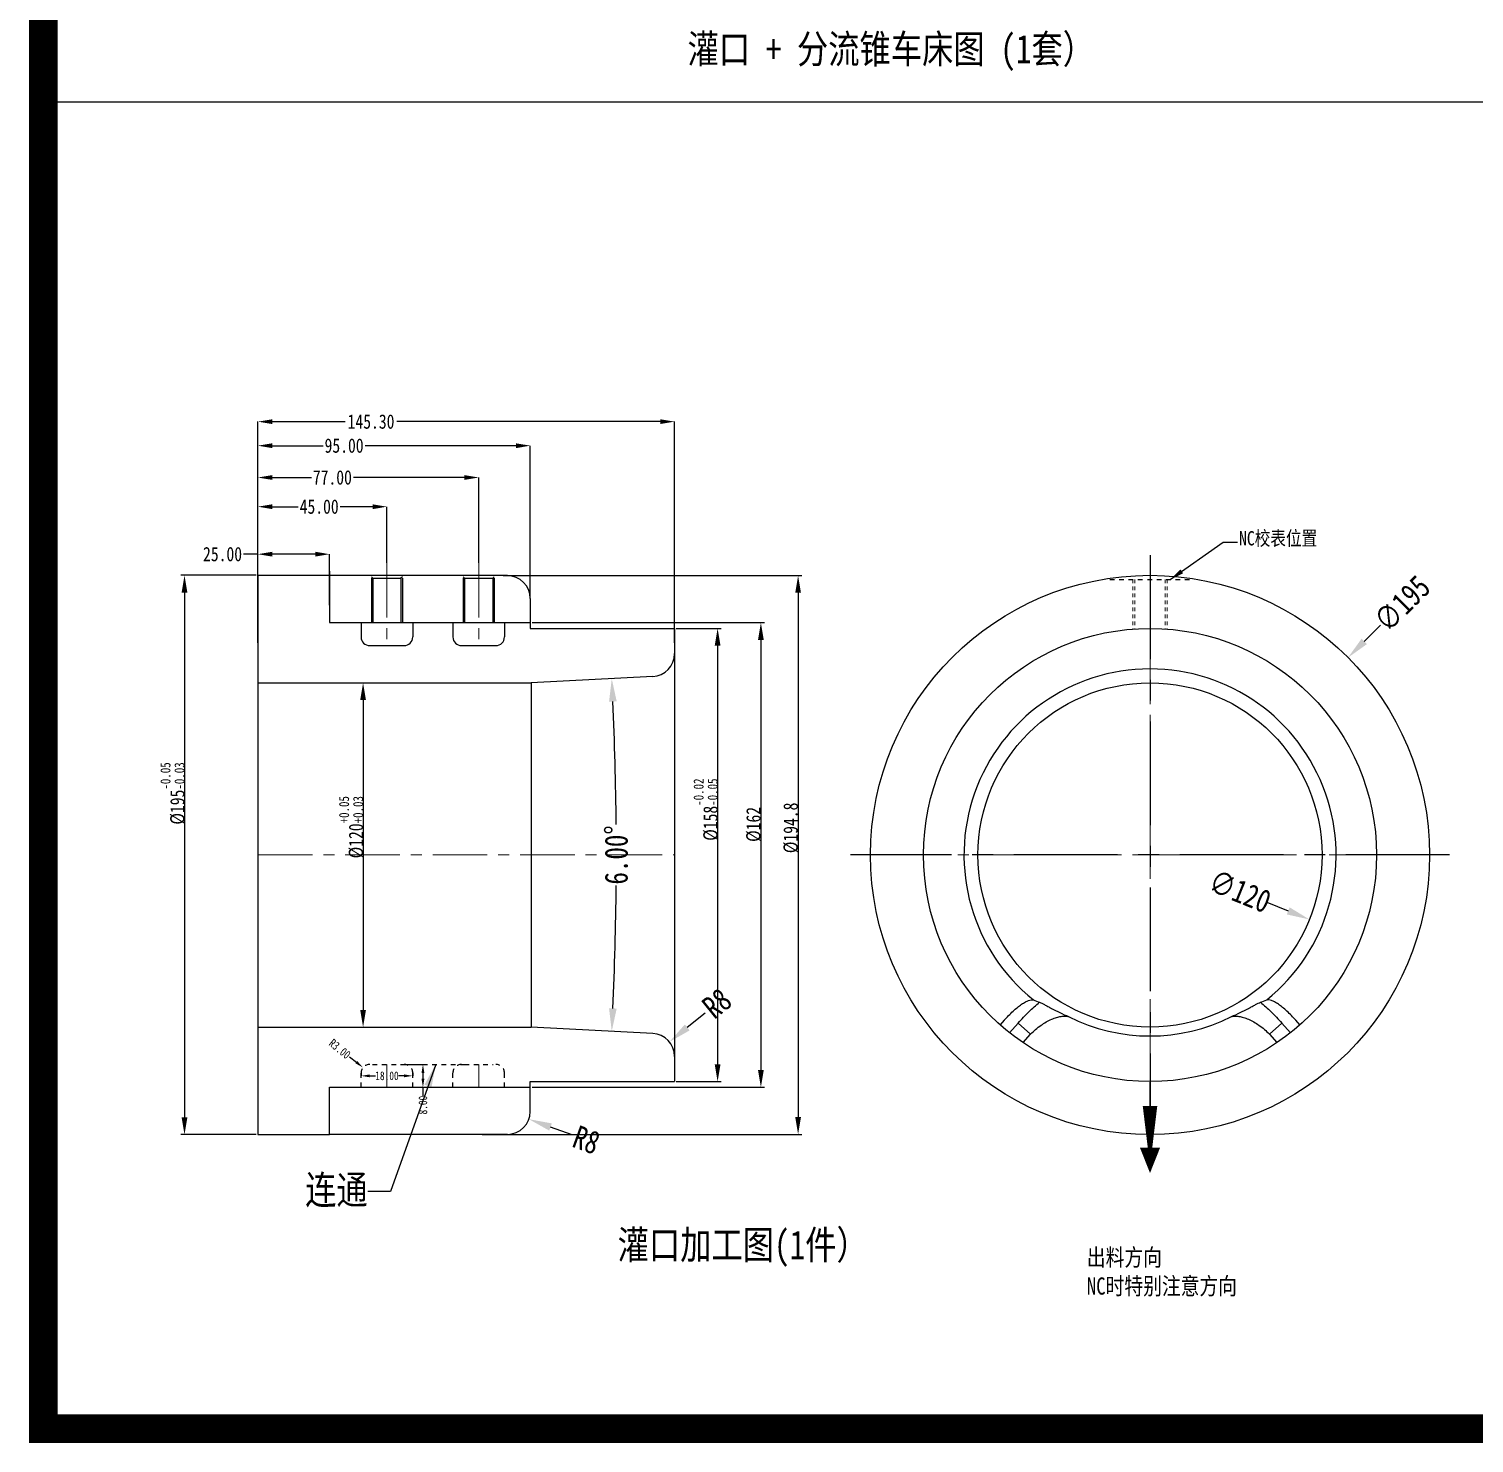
# Model space of a CAD drawing. Header units: millimetres. Extents: x -1265 to 1982, y -12197 to 1934.
# Drawn here: x -325 to 179, y 697 to 1190 of the extents above; entities that cross this region are included whole.
import ezdxf

# ---------------------------------------------------------------- set-up
doc = ezdxf.new("R2010")
doc.units = ezdxf.units.MM
doc.header["$LTSCALE"] = 16.335
doc.header["$PDMODE"] = 3
doc.header["$PDSIZE"] = 0.3125
doc.linetypes.add('CENTER', pattern=[0.6, 0.375, -0.075, 0.075, -0.075])
doc.linetypes.add('HIDDEN', pattern=[0.2, 0.1, -0.1])
doc.layers.get('0').update_dxf_attribs({"linetype": 'CONTINUOUS'})
doc.layers.get('Defpoints').update_dxf_attribs({"linetype": 'CONTINUOUS'})
doc.layers.add('DEFAULT_2', color=8, linetype='HIDDEN')
doc.layers.add('DIM', color=3, linetype='CONTINUOUS')
doc.layers.add('moldbase', color=7, linetype='CONTINUOUS', lineweight=20)
doc.layers.add('screw', color=33, linetype='CONTINUOUS', lineweight=13)
doc.styles.get("Standard").update_dxf_attribs({"font": 'txt', "width": 0.8})
doc.dimstyles.new('11', dxfattribs={"dimtxt": 8, "dimasz": 8, "dimexe": 0, "dimexo": 0, "dimgap": 0, "dimtad": 0, "dimdsep": 46, "dimtxsty": 'Standard', "dimcen": 0, "dimclrd": 4, "dimclre": 4, "dimclrt": 6, "dimazin": 0, "dimtp": 0.01, "dimtm": 0.01, "dimtfac": 1, "dimtofl": 0, "dimtmove": 0, "dimatfit": 3, "dimfxl": 0, "dimtolj": 1, "dimarcsym": 0})
doc.dimstyles.new('ISO-25', dxfattribs={"dimtxt": 8, "dimasz": 6, "dimexe": 1.25, "dimexo": 0.625, "dimgap": 0, "dimtad": 1, "dimdsep": 46, "dimtxsty": 'Standard', "dimcen": 0, "dimclrd": 4, "dimclre": 4, "dimclrt": 6, "dimazin": 0, "dimtfac": 1, "dimtofl": 0, "dimtmove": 0, "dimatfit": 3, "dimfxl": 0, "dimarcsym": 0})
doc.dimstyles.get("Standard").update_dxf_attribs({"dimtxt": 0.15625, "dimasz": 0.1875, "dimexe": 0.125, "dimexo": 0.0625, "dimtad": 0, "dimtih": 1, "dimtoh": 1, "dimdsep": 46, "dimtxsty": 'Standard', "dimcen": 0.09, "dimadec": 0, "dimazin": 0, "dimtp": 0.01, "dimtm": 0.01, "dimtfac": 1, "dimtofl": 0, "dimtmove": 0, "dimatfit": 3, "dimfxl": 0, "dimtolj": 1, "dimarcsym": 0})
doc.dimstyles.new('STANDARD$0', dxfattribs={"dimscale": 2, "dimtxt": 3, "dimasz": 3, "dimexe": 1.25, "dimexo": 0.625, "dimgap": 0.5, "dimtad": 0, "dimdsep": 46, "dimlunit": 6, "dimtxsty": 'Standard', "dimblk": 'CLOSEDBLANK', "dimcen": 0, "dimclrt": 2, "dimazin": 2, "dimtfac": 2, "dimtmove": 1, "dimatfit": 3, "dimfxl": 0, "dimtolj": 1, "dimtzin": 0, "dimarcsym": 0})

# ---------------------------------------------------------------- blocks, each defined once
blk = doc.blocks.new('*D426')
at = {"color": 4, "lineweight": -2}
blk.add_line((146.69, 982.38), (141.03, 976.73), dxfattribs=at)
at = {"color": 4}
blk.add_solid([(140.09, 977.67), (141.97, 975.78), (135.36, 971.08)], dxfattribs=at)
at = {"layer": 'Defpoints', "color": 0}
for p in [(135.36, 971.08), (-2.77, 833.44)]:
    blk.add_point(p, dxfattribs=at)
at = {"color": 6, "insert": (154.25, 989.9), "char_height": 8, "attachment_point": 5, "rotation": 44.8985}
blk.add_mtext('\\A1;∅195', dxfattribs=at)
blk = doc.blocks.new('*D427')
at = {"color": 4, "lineweight": -2}
blk.add_line((107.09, 885.77), (114.5, 882.77), dxfattribs=at)
at = {"color": 4}
blk.add_solid([(115, 884), (114, 881.53), (121.92, 879.77)], dxfattribs=at)
at = {"layer": 'Defpoints', "color": 0}
for p in [(10.67, 924.75), (121.92, 879.77)]:
    blk.add_point(p, dxfattribs=at)
at = {"color": 6, "insert": (97.69, 889.57), "char_height": 8, "attachment_point": 5, "rotation": 337.9848}
blk.add_mtext('\\A1;∅120', dxfattribs=at)
blk = doc.blocks.new('*D1007')
at = {"color": 4, "lineweight": -2}
for p, q in [((-98.93, 981.26), (-83.27, 981.26)), ((-84.52, 975.26), (-84.52, 829.26)), ((-98.93, 823.26), (-83.27, 823.26))]:
    blk.add_line(p, q, dxfattribs=at)
at = {"color": 4}
for points in [[(-85.52, 975.26), (-83.52, 975.26), (-84.52, 981.26)], [(-85.52, 829.26), (-83.52, 829.26), (-84.52, 823.26)]]:
    blk.add_solid(points, dxfattribs=at)
at = {"layer": 'Defpoints', "color": 0}
for p in [(-99.55, 981.26), (-99.55, 823.26), (-84.52, 823.26)]:
    blk.add_point(p, dxfattribs=at)
at = {"color": 6, "lineweight": 0, "insert": (-88.6, 918.07), "char_height": 5, "attachment_point": 5, "rotation": 90}
blk.add_mtext('%%C158{\\H0.7x;\\S-0.02^ -0.05;}', dxfattribs=at)
blk = doc.blocks.new('*D1008')
at = {"color": 4, "lineweight": -2}
for p, q in [((-225.8, 962.26), (-206.93, 962.26)), ((-208.18, 956.26), (-208.18, 848.26)), ((-228.13, 842.26), (-206.93, 842.26))]:
    blk.add_line(p, q, dxfattribs=at)
at = {"color": 4}
for points in [[(-209.18, 956.26), (-207.18, 956.26), (-208.18, 962.26)], [(-209.18, 848.26), (-207.18, 848.26), (-208.18, 842.26)]]:
    blk.add_solid(points, dxfattribs=at)
at = {"layer": 'Defpoints', "color": 0}
for p in [(-226.42, 962.26), (-228.76, 842.26), (-208.18, 842.26)]:
    blk.add_point(p, dxfattribs=at)
at = {"color": 6, "lineweight": 0, "insert": (-212.26, 911.94), "char_height": 5, "attachment_point": 5, "rotation": 90}
blk.add_mtext('%%C120{\\H0.7x;\\S+0.05^ +0.03;}', dxfattribs=at)
blk = doc.blocks.new('*D1009')
at = {"color": 4, "lineweight": -2}
for p, q in [((-244.85, 1007.13), (-249.85, 1007.13)), ((-244.85, 995.86), (-244.85, 1007.13)), ((-224.85, 1007.13), (-239.85, 1007.13)), ((-219.85, 989.38), (-219.85, 1007.13))]:
    blk.add_line(p, q, dxfattribs=at)
at = {"color": 4}
for points in [[(-239.85, 1007.97), (-239.85, 1006.3), (-244.85, 1007.13)], [(-224.85, 1007.97), (-224.85, 1006.3), (-219.85, 1007.13)]]:
    blk.add_solid(points, dxfattribs=at)
at = {"layer": 'Defpoints', "color": 0}
for p in [(-219.85, 1007.13), (-244.85, 995.86), (-219.85, 989.38)]:
    blk.add_point(p, dxfattribs=at)
at = {"color": 6, "insert": (-257.19, 1007.13), "char_height": 5, "attachment_point": 5}
blk.add_mtext('\\A1;25.00', dxfattribs=at)
blk = doc.blocks.new('*D1017')
at = {"color": 4, "lineweight": -2}
for p, q in [((-244.85, 982.74), (-244.85, 1023.69)), ((-239.85, 1023.69), (-230.82, 1023.69)), ((-204.85, 1023.69), (-216.15, 1023.69)), ((-199.85, 1004.16), (-199.85, 1023.69))]:
    blk.add_line(p, q, dxfattribs=at)
at = {"color": 4}
for points in [[(-239.85, 1024.52), (-239.85, 1022.85), (-244.85, 1023.69)], [(-204.85, 1024.52), (-204.85, 1022.85), (-199.85, 1023.69)]]:
    blk.add_solid(points, dxfattribs=at)
at = {"layer": 'Defpoints', "color": 0}
for p in [(-199.85, 1023.69), (-199.85, 1004.16), (-244.85, 982.74)]:
    blk.add_point(p, dxfattribs=at)
at = {"color": 6, "insert": (-223.49, 1023.69), "char_height": 5, "attachment_point": 5}
blk.add_mtext('\\A1;45.00', dxfattribs=at)
blk = doc.blocks.new('*D1018')
at = {"color": 4, "lineweight": -2}
for p, q in [((-244.85, 982.74), (-244.85, 1033.86)), ((-239.85, 1033.86), (-226.22, 1033.86)), ((-172.85, 1033.86), (-211.56, 1033.86)), ((-167.85, 1004.16), (-167.85, 1033.86))]:
    blk.add_line(p, q, dxfattribs=at)
at = {"color": 4}
for points in [[(-239.85, 1034.7), (-239.85, 1033.03), (-244.85, 1033.86)], [(-172.85, 1034.7), (-172.85, 1033.03), (-167.85, 1033.86)]]:
    blk.add_solid(points, dxfattribs=at)
at = {"layer": 'Defpoints', "color": 0}
for p in [(-167.85, 1033.86), (-167.85, 1004.16), (-244.85, 982.74)]:
    blk.add_point(p, dxfattribs=at)
at = {"color": 6, "insert": (-218.89, 1033.86), "char_height": 5, "attachment_point": 5}
blk.add_mtext('\\A1;77.00', dxfattribs=at)
blk = doc.blocks.new('*D1019')
at = {"color": 4, "lineweight": -2}
for p, q in [((-244.85, 982.74), (-244.85, 1044.96)), ((-239.85, 1044.96), (-222.13, 1044.96)), ((-154.85, 1044.96), (-207.47, 1044.96)), ((-149.85, 991.66), (-149.85, 1044.96))]:
    blk.add_line(p, q, dxfattribs=at)
at = {"color": 4}
for points in [[(-239.85, 1045.79), (-239.85, 1044.12), (-244.85, 1044.96)], [(-154.85, 1045.79), (-154.85, 1044.12), (-149.85, 1044.96)]]:
    blk.add_solid(points, dxfattribs=at)
at = {"layer": 'Defpoints', "color": 0}
for p in [(-149.85, 1044.96), (-149.85, 991.66), (-244.85, 982.74)]:
    blk.add_point(p, dxfattribs=at)
at = {"color": 6, "insert": (-214.8, 1044.96), "char_height": 5, "attachment_point": 5}
blk.add_mtext('\\A1;95.00', dxfattribs=at)
blk = doc.blocks.new('*D1010')
at = {"color": 4, "lineweight": -2}
for p, q in [((-244.85, 976.26), (-244.85, 1053.34)), ((-239.85, 1053.34), (-214.4, 1053.34)), ((-104.55, 1053.34), (-196.4, 1053.34)), ((-99.55, 976.26), (-99.55, 1053.34))]:
    blk.add_line(p, q, dxfattribs=at)
at = {"color": 4}
for points in [[(-239.85, 1054.17), (-239.85, 1052.51), (-244.85, 1053.34)], [(-104.55, 1054.17), (-104.55, 1052.51), (-99.55, 1053.34)]]:
    blk.add_solid(points, dxfattribs=at)
at = {"layer": 'Defpoints', "color": 0}
for p in [(-99.55, 1053.34), (-244.85, 976.26), (-99.55, 976.26)]:
    blk.add_point(p, dxfattribs=at)
at = {"color": 6, "insert": (-205.4, 1053.34), "char_height": 5, "attachment_point": 5}
blk.add_mtext('\\A1;145.30', dxfattribs=at)
blk = doc.blocks.new('*D1011')
at = {"color": 4, "lineweight": -2}
for p, q in [((-245.48, 999.76), (-271.71, 999.76)), ((-270.46, 993.76), (-270.46, 810.76)), ((-245.48, 804.76), (-271.71, 804.76))]:
    blk.add_line(p, q, dxfattribs=at)
at = {"color": 4}
for points in [[(-271.46, 993.76), (-269.46, 993.76), (-270.46, 999.76)], [(-271.46, 810.76), (-269.46, 810.76), (-270.46, 804.76)]]:
    blk.add_solid(points, dxfattribs=at)
at = {"layer": 'Defpoints', "color": 0}
for p in [(-244.85, 999.76), (-270.46, 804.76), (-244.85, 804.76)]:
    blk.add_point(p, dxfattribs=at)
at = {"color": 6, "lineweight": 0, "insert": (-274.55, 923.71), "char_height": 5, "attachment_point": 5, "rotation": 90}
blk.add_mtext('%%C195{\\H0.7x;\\S-0.05^ -0.03;}', dxfattribs=at)
blk = doc.blocks.new('*D1020')
at = {"color": 3, "linetype": 'Continuous', "lineweight": -2}
for p, q in [((-208.85, 826.26), (-208.85, 825.26)), ((-205.85, 825.26), (-203.85, 825.26)), ((-193.85, 825.26), (-195.85, 825.26)), ((-190.85, 826.26), (-190.85, 825.26))]:
    blk.add_line(p, q, dxfattribs=at)
at = {"color": 3}
for points in [[(-205.85, 825.76), (-205.85, 824.76), (-208.85, 825.26)], [(-193.85, 825.76), (-193.85, 824.76), (-190.85, 825.26)]]:
    blk.add_solid(points, dxfattribs=at)
at = {"layer": 'Defpoints', "color": 0}
for p in [(-208.85, 826.26), (-208.85, 825.26), (-190.85, 826.26)]:
    blk.add_point(p, dxfattribs=at)
at = {"color": 6, "insert": (-199.85, 825.26), "char_height": 3, "attachment_point": 5}
blk.add_mtext('\\A1;18.00', dxfattribs=at)
blk = doc.blocks.new('*D1012')
at = {"color": 3, "linetype": 'Continuous', "lineweight": -2}
for p, q in [((-195.11, 829.26), (-187.3, 829.26)), ((-187.3, 826.26), (-187.3, 824.26)), ((-195.11, 821.26), (-187.3, 821.26)), ((-187.3, 821.26), (-187.3, 818.26))]:
    blk.add_line(p, q, dxfattribs=at)
at = {"color": 3}
for points in [[(-187.8, 826.26), (-186.8, 826.26), (-187.3, 829.26)], [(-187.8, 824.26), (-186.8, 824.26), (-187.3, 821.26)]]:
    blk.add_solid(points, dxfattribs=at)
at = {"layer": 'Defpoints', "color": 0}
for p in [(-195.11, 829.26), (-195.11, 821.26), (-187.3, 821.26)]:
    blk.add_point(p, dxfattribs=at)
at = {"color": 6, "insert": (-187.3, 815.06), "char_height": 3, "attachment_point": 5, "rotation": 90}
blk.add_mtext('\\A1;8.00', dxfattribs=at)
blk = doc.blocks.new('*D1021')
at = {"color": 3, "linetype": 'Continuous', "lineweight": -2}
blk.add_line((-212.87, 831.9), (-210.53, 830.02), dxfattribs=at)
at = {"color": 3}
blk.add_solid([(-210.22, 830.41), (-210.84, 829.63), (-208.19, 828.14)], dxfattribs=at)
at = {"layer": 'Defpoints', "color": 0}
for p in [(-208.19, 828.14), (-205.85, 826.26)]:
    blk.add_point(p, dxfattribs=at)
at = {"color": 6, "insert": (-216.3, 834.66), "char_height": 3, "attachment_point": 5, "rotation": 321.1797}
blk.add_mtext('\\A1;R3.00', dxfattribs=at)
blk = doc.blocks.new('*D1022')
at = {"color": 4, "lineweight": -2}
for p, q in [((-159.28, 999.66), (-55.2, 999.66)), ((-56.45, 993.66), (-56.45, 810.86)), ((-166.68, 804.86), (-55.2, 804.86))]:
    blk.add_line(p, q, dxfattribs=at)
at = {"color": 4}
for points in [[(-57.45, 993.66), (-55.45, 993.66), (-56.45, 999.66)], [(-57.45, 810.86), (-55.45, 810.86), (-56.45, 804.86)]]:
    blk.add_solid(points, dxfattribs=at)
at = {"layer": 'Defpoints', "color": 0}
for p in [(-159.9, 999.66), (-167.31, 804.86), (-56.45, 804.86)]:
    blk.add_point(p, dxfattribs=at)
at = {"color": 6, "lineweight": 0, "insert": (-58.95, 911.71), "char_height": 5, "attachment_point": 5, "rotation": 90}
blk.add_mtext('%%c194.8', dxfattribs=at)
blk = doc.blocks.new('*D1016')
at = {"color": 4, "lineweight": -2}
blk.add_line((-135.28, 804.7), (-142.81, 807.42), dxfattribs=at)
at = {"color": 4}
blk.add_solid([(-142.35, 808.68), (-143.26, 806.17), (-150.33, 810.14)], dxfattribs=at)
at = {"layer": 'Defpoints', "color": 0}
for p in [(-157.85, 812.86), (-150.33, 810.14)]:
    blk.add_point(p, dxfattribs=at)
at = {"color": 6, "insert": (-130.27, 802.89), "char_height": 8, "attachment_point": 5, "rotation": 340.1308}
blk.add_mtext('\\A1;R8', dxfattribs=at)
blk = doc.blocks.new('*D1015')
at = {"color": 4, "lineweight": -2}
for p, q in [((-149.23, 983.26), (-68.18, 983.26)), ((-69.43, 977.26), (-69.43, 827.26)), ((-149.23, 821.26), (-68.18, 821.26))]:
    blk.add_line(p, q, dxfattribs=at)
at = {"color": 4}
for points in [[(-70.43, 977.26), (-68.43, 977.26), (-69.43, 983.26)], [(-70.43, 827.26), (-68.43, 827.26), (-69.43, 821.26)]]:
    blk.add_solid(points, dxfattribs=at)
at = {"layer": 'Defpoints', "color": 0}
for p in [(-149.85, 983.26), (-149.85, 821.26), (-69.43, 821.26)]:
    blk.add_point(p, dxfattribs=at)
at = {"color": 6, "lineweight": 0, "insert": (-71.93, 912.92), "char_height": 5, "attachment_point": 5, "rotation": 90}
blk.add_mtext('%%c162', dxfattribs=at)
blk = doc.blocks.new('*D1013')
at = {"color": 4, "lineweight": -2}
blk.add_line((-88.91, 847.16), (-95.12, 842.12), dxfattribs=at)
at = {"color": 4}
blk.add_solid([(-95.96, 843.16), (-94.29, 841.09), (-101.34, 837.09)], dxfattribs=at)
at = {"layer": 'Defpoints', "color": 0}
for p in [(-101.34, 837.09), (-107.56, 832.05)]:
    blk.add_point(p, dxfattribs=at)
at = {"color": 6, "insert": (-84.77, 850.52), "char_height": 8, "attachment_point": 5, "rotation": 39.023}
blk.add_mtext('\\A1;R8', dxfattribs=at)
blk = doc.blocks.new('*D1014')
at = {"color": 4, "lineweight": -2}
for start, end in [(0.52035, 2.60979), (357.39024, 359.47971)]:
    blk.add_arc((-1294.42, 902.26), 1174.58, start, end, dxfattribs=at)
at = {"color": 4}
for points in [[(-122.39, 955.68), (-119.72, 955.81), (-121.44, 963.73)], [(-119.72, 848.71), (-122.39, 848.84), (-121.44, 840.79)]]:
    blk.add_solid(points, dxfattribs=at)
at = {"layer": 'Defpoints', "color": 0}
for p in [(-107.14, 964.48), (-149.55, 962.26), (-120.01, 881.76), (-149.56, 842.26), (-107.14, 840.04)]:
    blk.add_point(p, dxfattribs=at)
at = {"color": 6, "insert": (-119.83, 902.26), "char_height": 8, "attachment_point": 5, "rotation": 90}
blk.add_mtext('\\A1;6.00°', dxfattribs=at)

msp = doc.modelspace()

# ---------------------------------------------------------------- linework, layer by layer
for p, q in [((-319.734, 1164.799), (648.924, 1164.799)), ((-244.855, 999.761), (-219.855, 999.761)), ((-244.855, 999.761), (-244.855, 804.761)), ((-219.855, 1001.161), (-219.855, 983.261)), ((-157.855, 999.661), (-219.855, 999.661)), ((-205.255, 999.261), (-204.755, 998.761)), ((-205.255, 998.761), (-205.255, 983.261)), ((-204.755, 998.761), (-204.755, 983.261)), ((-204.755, 998.761), (-194.955, 998.761)), ((-194.455, 999.261), (-194.955, 998.761)), ((-194.955, 998.761), (-194.955, 983.261)), ((-194.455, 998.761), (-194.455, 983.261)), ((-173.255, 999.261), (-172.755, 998.761)), ((-173.255, 998.761), (-173.255, 983.261)), ((-172.755, 998.761), (-172.755, 983.261)), ((-172.755, 998.761), (-162.955, 998.761)), ((-162.455, 999.261), (-162.955, 998.761)), ((-162.955, 998.761), (-162.955, 983.261)), ((-162.455, 998.761), (-162.455, 983.261)), ((-149.855, 991.661), (-149.855, 981.261)), ((-219.855, 983.261), (-149.855, 983.261)), ((-208.855, 983.261), (-208.855, 978.261)), ((-190.855, 983.261), (-190.855, 978.261)), ((-176.855, 983.261), (-176.855, 978.261)), ((-158.855, 983.261), (-158.855, 978.261)), ((-149.855, 981.261), (-99.555, 981.261)), ((-99.555, 981.261), (-99.555, 972.473)), ((-205.855, 975.261), (-193.855, 975.261)), ((-173.855, 975.261), (-161.855, 975.261)), ((-99.555, 972.473), (-99.555, 832.049)), ((-244.855, 962.261), (-149.548, 962.261)), ((-244.855, 842.261), (-149.562, 842.261)), ((-99.555, 832.049), (-99.555, 823.261)), ((-149.855, 823.261), (-99.555, 823.261)), ((-149.855, 812.861), (-149.855, 823.261)), ((-219.855, 821.261), (-149.855, 821.261)), ((-219.855, 804.761), (-219.855, 821.261)), ((-244.855, 804.761), (-219.855, 804.761)), ((-157.855, 804.861), (-219.855, 804.861))]:
    msp.add_line(p, q)
at = {"color": 1, "linetype": 'CENTER', "ltscale": 5.908785}
for p, q in [((66.296, 1006.761), (66.296, 797.761)), ((170.796, 902.261), (-38.204, 902.261))]:
    msp.add_line(p, q, dxfattribs=at)
at = {"color": 7, "linetype": 'Continuous'}
for p, q in [((-107.136, 964.484), (-149.548, 962.261)), ((-149.548, 962.261), (-149.562, 842.261)), ((-107.136, 840.038), (-149.562, 842.261)), ((15.455, 844.638), (14.029, 843.023)), ((17.311, 840.281), (20.29, 843.657)), ((24.636, 839.823), (20.29, 843.657)), ((107.957, 839.823), (112.302, 843.658)), ((112.302, 843.658), (115.281, 840.282)), ((118.563, 843.023), (117.137, 844.639)), ((22.007, 836.844), (24.636, 839.823)), ((107.957, 839.823), (110.586, 836.844))]:
    msp.add_line(p, q, dxfattribs=at)
at = {"color": 1, "linetype": 'CENTER', "ltscale": 0.466483}
for p, q in [((66.296, 806.511), (66.296, 823.011)), ((66.296, 806.011), (66.296, 822.511))]:
    msp.add_line(p, q, dxfattribs=at)
at = {"const_width": 10}
msp.add_lwpolyline([(648.924, 702.221), (-319.734, 702.221), (-319.734, 1518.681), (648.924, 1518.681)], close=True, dxfattribs=at)
msp.add_lwpolyline([(66.296, 791.357, 0, 7.027, 0), (66.296, 800.223, 1.562, 5.075, -0.0000107), (66.296, 814.761, 5.075, 5.075, -0.0207624)], format="xyseb")
at = {"color": 7, "linetype": 'Continuous'}
for radius in [97.5, 60]:
    msp.add_circle((66.296, 902.261), radius, dxfattribs=at)
msp.add_circle((66.296, 902.261), 79)
for centre, radius, start, end in [((-157.855, 991.661), 8, 360, 90), ((-205.855, 978.261), 3, 180, 270), ((-193.855, 978.261), 3, 270, 0), ((-173.855, 978.261), 3, 180, 270), ((-161.855, 978.261), 3, 270, 0), ((-107.555, 972.473), 8, 273.00002, 359.99996), ((-107.555, 832.049), 8, 0, 87), ((-157.855, 812.861), 8, 270, 0)]:
    msp.add_arc(centre, radius, start, end)
for centre, radius, start, end in [((66.296, 902.261), 64.891, 308.83022, 231.1702), ((52.927, 922.837), 76.192, 248.9889, 250.74968), ((79.679, 922.798), 76.151, 289.25028, 291.01202), ((66.296, 902.261), 63.106, 243.25273, 296.74769)]:
    msp.add_arc(centre, radius, start, end, dxfattribs=at)
for points, knots in [([(15.455, 844.638), (16.43, 845.744), (17.93, 847.29), (20.007, 849.094), (21.435, 850.177), (22.733, 851.001), (23.867, 851.548), (24.809, 851.818), (25.389, 851.795), (25.609, 851.71)], [0, 0, 0, 0, 0.3477543, 0.506553, 0.6485469, 0.7700111, 0.8687233, 0.9443875, 1, 1, 1, 1]), ([(20.29, 843.657), (21.492, 845.02), (23.9, 847.543), (26.505, 849.864), (27.807, 850.904)], [0, 0, 0, 0, 0.5215962, 1, 1, 1, 1]), ([(27.807, 850.904), (28.051, 850.819), (28.614, 850.552), (29.554, 850.061), (30.692, 849.443), (32.461, 848.49), (34.858, 847.259), (36.86, 846.344), (37.895, 845.907)], [0, 0, 0, 0, 0.0688696, 0.1655481, 0.2825339, 0.4137454, 0.7009429, 1, 1, 1, 1]), ([(94.698, 845.908), (95.732, 846.344), (97.735, 847.26), (100.131, 848.491), (101.901, 849.443), (103.039, 850.061), (103.978, 850.552), (104.541, 850.82), (104.785, 850.905)], [0, 0, 0, 0, 0.2990978, 0.5863044, 0.7174961, 0.8344694, 0.931131, 1, 1, 1, 1]), ([(104.785, 850.905), (106.087, 849.864), (108.692, 847.543), (111.1, 845.02), (112.302, 843.658)], [0, 0, 0, 0, 0.4783482, 1, 1, 1, 1]), ([(117.137, 844.639), (116.162, 845.745), (114.662, 847.29), (112.585, 849.094), (111.157, 850.177), (109.859, 851.001), (108.725, 851.549), (107.783, 851.819), (107.204, 851.795), (106.984, 851.711)], [0, 0, 0, 0, 0.3477543, 0.506553, 0.6485469, 0.7700111, 0.8687233, 0.9443875, 1, 1, 1, 1]), ([(24.636, 839.823), (25.769, 840.949), (28.081, 842.903), (31.233, 844.739), (33.64, 845.643), (35.223, 846.02), (36.636, 846.134), (37.511, 846.023), (37.895, 845.907)], [0, 0, 0, 0, 0.3174062, 0.5982039, 0.7195534, 0.8270675, 0.9204922, 1, 1, 1, 1]), ([(94.698, 845.908), (95.081, 846.023), (95.956, 846.134), (97.369, 846.02), (98.953, 845.644), (101.359, 844.739), (104.511, 842.903), (106.823, 840.95), (107.957, 839.823)], [0, 0, 0, 0, 0.0795232, 0.1729541, 0.280473, 0.4018091, 0.6825764, 1, 1, 1, 1])]:
    msp.add_open_spline(points, degree=3, knots=knots, dxfattribs=at)
at = {"layer": 'DEFAULT_2', "color": 8, "linetype": 'HIDDEN'}
for p, q in [((52.296, 998.261), (80.296, 998.261)), ((-204.855, 829.261), (-194.855, 829.261)), ((-193.855, 829.261), (-171.855, 829.261)), ((-172.855, 829.261), (-162.855, 829.261)), ((-208.855, 821.261), (-208.855, 826.261)), ((-190.855, 821.261), (-190.855, 826.261)), ((-176.855, 821.261), (-176.855, 826.261)), ((-158.855, 821.261), (-158.855, 826.261))]:
    msp.add_line(p, q, dxfattribs=at)
for centre, start, end in [((-205.855, 826.261), 90, 180), ((-193.855, 826.261), 0, 90), ((-173.855, 826.261), 90, 180), ((-161.855, 826.261), 0, 90)]:
    msp.add_arc(centre, 3, start, end, dxfattribs=at)
at = {"layer": 'moldbase', "color": 1, "linetype": 'CENTER', "ltscale": 3.109887}
for p, q in [((-199.855, 1004.161), (-199.855, 975.261)), ((-167.855, 1004.161), (-167.855, 975.261)), ((66.296, 802.494), (66.296, 1002.028)), ((-244.855, 902.261), (-99.555, 902.261)), ((-23.607, 902.261), (156.199, 902.261)), ((-199.855, 821.261), (-199.855, 829.261)), ((-167.855, 821.261), (-167.855, 829.261))]:
    msp.add_line(p, q, dxfattribs=at)
at = {"layer": 'screw', "color": 92, "linetype": 'HIDDEN', "ltscale": 0.746373}
for p, q in [((60.296, 998.261), (60.296, 981.029)), ((72.296, 998.261), (72.296, 981.029))]:
    msp.add_line(p, q, dxfattribs=at)
at = {"layer": 'screw', "linetype": 'HIDDEN', "ltscale": 0.746373}
for p, q in [((61.046, 998.261), (61.046, 981.084)), ((71.546, 998.261), (71.546, 981.084))]:
    msp.add_line(p, q, dxfattribs=at)

# ---------------------------------------------------------------- texts
at = {"attachment_point": 1}
for s, insert, char_height, width in [('{\\fSimSun|b0|i0|c134|p2; 灌口 + 分流锥车床图 (1套）  }', (-100.442, 1188.255), 10, 271.64606), ('{\\fSimSun|b0|i0|c134|p2; 灌口加工图(1件）}', (-124.834, 771.336), 10, 159.47262), ('{\\fSimSun|b0|i0|c134|p2;出料方向\\P\\C6;NC时特别注意方向}', (44.267, 764.985), 6, 97.10809)]:
    msp.add_mtext(s, dxfattribs=dict(at, insert=insert, char_height=char_height, width=width))
at = {"layer": 'DIM', "insert": (97.358, 1012.4), "char_height": 5, "attachment_point": 4}
msp.add_mtext('\\A1;NC{\\fSimSun|b0|i0|c134|p2;校表位置}', dxfattribs=at)
at = {"layer": 'DIM', "color": 6, "insert": (-206.563, 784.938), "char_height": 10, "attachment_point": 6}
msp.add_mtext('\\A1;{\\fSimSun|b0|i0|c134|p2;连通}', dxfattribs=at)

# ---------------------------------------------------------------- dimensions: what is measured, and where the dimension line sits
for base, p1, p2, dimstyle, override, picture, middle in [((-99.555, 1053.339), (-244.855, 976.261), (-99.555, 976.261), 'Standard', {"dimtxt": 5, "dimasz": 5, "dimexe": 0, "dimexo": 0, "dimgap": 0, "dimtad": 0, "dimzin": 0, "dimcen": 0, "dimclrd": 4, "dimclre": 4, "dimclrt": 6, "dimadec": 2, "dimtol": 0, "dimfxl": 1.25, "dimtzin": 0}, '*D1010', (-205.402, 1053.339)), ((-149.855, 1044.956), (-244.855, 982.737), (-149.855, 991.661), 'Standard', {"dimtxt": 5, "dimasz": 5, "dimexe": 0, "dimexo": 0, "dimgap": 0, "dimtad": 0, "dimzin": 0, "dimcen": 0, "dimclrd": 4, "dimclre": 4, "dimclrt": 6, "dimadec": 2, "dimtol": 0, "dimfxl": 1.25, "dimtzin": 0}, '*D1019', (-214.801, 1044.956)), ((-167.855, 1033.863), (-244.855, 982.737), (-167.855, 1004.161), 'Standard', {"dimtxt": 5, "dimasz": 5, "dimexe": 0, "dimexo": 0, "dimgap": 0, "dimtad": 0, "dimzin": 0, "dimcen": 0, "dimclrd": 4, "dimclre": 4, "dimclrt": 6, "dimadec": 2, "dimtol": 0, "dimfxl": 1.25, "dimtzin": 0}, '*D1018', (-218.891, 1033.863)), ((-199.855, 1023.687), (-244.855, 982.737), (-199.855, 1004.161), 'Standard', {"dimtxt": 5, "dimasz": 5, "dimexe": 0, "dimexo": 0, "dimgap": 0, "dimtad": 0, "dimzin": 0, "dimcen": 0, "dimclrd": 4, "dimclre": 4, "dimclrt": 6, "dimadec": 2, "dimtol": 0, "dimfxl": 1.25, "dimtzin": 0}, '*D1017', (-223.488, 1023.687)), ((-219.855, 1007.134), (-244.855, 995.86), (-219.855, 989.384), 'Standard', {"dimtxt": 5, "dimasz": 5, "dimexe": 0, "dimexo": 0, "dimgap": 0, "dimtad": 0, "dimzin": 0, "dimcen": 0, "dimclrd": 4, "dimclre": 4, "dimclrt": 6, "dimadec": 2, "dimtol": 0, "dimfxl": 1.25, "dimtzin": 0}, '*D1009', (-257.188, 1007.134)), ((-208.855, 825.261), (-190.855, 826.261), (-208.855, 826.261), 'STANDARD$0', {"dimscale": 1, "dimexe": 0, "dimexo": 0, "dimgap": 0, "dimzin": 0, "dimlunit": 2, "dimclrd": 3, "dimclre": 3, "dimclrt": 6, "dimazin": 0, "dimtfac": 1, "dimtofl": 0, "dimtmove": 0, "dimfxl": 1.25, "dimarcsym": 1}, '*D1020', (-199.855, 825.261))]:
    dim = msp.add_linear_dim(base=base, p1=p1, p2=p2, dimstyle=dimstyle, override=override)
    dim.commit()
    dim.dimension.update_dxf_attribs({"geometry": picture, "text_midpoint": middle, "dimtype": 160})
dim = msp.add_diameter_dim_2p(p1=(-2.769, 833.441), p2=(135.361, 971.082), dimstyle='11', override={"dimfxl": 1.25, "dimarcsym": 1})
dim.commit()
dim.dimension.update_dxf_attribs({"geometry": '*D426', "text_midpoint": (154.25, 989.905)})
at = {"color": 6, "lineweight": 0}
for base, p1, p2, text, picture, middle in [((-270.463, 804.761), (-244.855, 999.761), (-244.855, 804.761), '%%C<>{\\H0.7x;\\S-0.05^ -0.03;}', '*D1011', (-270.463, 923.709)), ((-56.449, 804.861), (-159.901, 999.661), (-167.307, 804.861), '%%c<>', '*D1022', (-56.449, 911.712)), ((-69.425, 821.261), (-149.855, 983.261), (-149.855, 821.261), '%%c<>', '*D1015', (-69.425, 912.921)), ((-84.521, 823.261), (-99.555, 981.261), (-99.555, 823.261), '%%C<>{\\H0.7x;\\S-0.02^ -0.05;}', '*D1007', (-84.521, 918.071)), ((-208.178, 842.261), (-226.424, 962.261), (-228.755, 842.261), '%%C<>{\\H0.7x;\\S+0.05^ +0.03;}', '*D1008', (-208.178, 911.94))]:
    dim = msp.add_linear_dim(base=base, p1=p1, p2=p2, angle=90, text=text, dimstyle='ISO-25', override={"dimtxt": 5}, dxfattribs=at)
    dim.commit()
    dim.dimension.update_dxf_attribs({"geometry": picture, "text_midpoint": middle, "dimtype": 160})
dim = msp.add_angular_dim_2l(base=(-120.014, 881.761), line1=((-107.136, 840.038), (-149.562, 842.261)), line2=((-107.136, 964.484), (-149.548, 962.261)), dimstyle='11', override={"dimfxl": 1.25, "dimarcsym": 1})
dim.commit()
dim.dimension.update_dxf_attribs({"geometry": '*D1014', "text_midpoint": (-119.835, 902.261), "dimtype": 162})
dim = msp.add_diameter_dim_2p(p1=(10.671, 924.752), p2=(121.921, 879.77), dimstyle='11', override={"dimfxl": 1.25, "dimarcsym": 1})
dim.commit()
dim.dimension.update_dxf_attribs({"geometry": '*D427', "text_midpoint": (97.693, 889.566), "dimtype": 163})
for center, mpoint, dimstyle, override, picture, middle in [((-107.555, 832.049), (-101.34, 837.086), '11', {"dimfxl": 1.25, "dimarcsym": 1}, '*D1013', (-84.766, 850.518)), ((-205.855, 826.261), (-208.192, 828.142), 'Standard', {"dimtxt": 3, "dimasz": 3, "dimexe": 0, "dimexo": 0, "dimgap": 0, "dimtih": 0, "dimtoh": 0, "dimzin": 0, "dimcen": 0, "dimclrd": 3, "dimclre": 3, "dimclrt": 6, "dimadec": 2, "dimtp": 0, "dimtm": 0, "dimfxl": 1.25, "dimtzin": 0, "dimarcsym": 1}, '*D1021', (-216.295, 834.661)), ((-157.855, 812.861), (-150.331, 810.142), '11', {"dimfxl": 1.25, "dimarcsym": 1}, '*D1016', (-130.268, 802.892))]:
    dim = msp.add_radius_dim(center=center, mpoint=mpoint, dimstyle=dimstyle, override=override)
    dim.commit()
    dim.dimension.update_dxf_attribs({"geometry": picture, "text_midpoint": middle})
dim = msp.add_linear_dim(base=(-187.304, 821.261), p1=(-195.111, 829.261), p2=(-195.111, 821.261), angle=90, dimstyle='STANDARD$0', override={"dimscale": 1, "dimexe": 0, "dimexo": 0, "dimgap": 0, "dimzin": 0, "dimlunit": 2, "dimclrd": 3, "dimclre": 3, "dimclrt": 6, "dimazin": 0, "dimtfac": 1, "dimtofl": 0, "dimtmove": 0, "dimfxl": 1.25, "dimarcsym": 1})
dim.commit()
dim.dimension.update_dxf_attribs({"geometry": '*D1012', "text_midpoint": (-187.304, 815.061), "dimtype": 160})

# ---------------------------------------------------------------- leaders
at = {"annotation_type": 0, "has_hookline": 1, "hookline_direction": 1, "text_width": 21.911}
msp.add_leader([(-182.855, 829.261), (-198.563, 784.938), (-206.563, 784.938)], dimstyle='11', override={"dimfxl": 1.25, "dimarcsym": 1}, dxfattribs=at)
at = {"layer": 'DIM', "annotation_type": 0, "has_hookline": 1, "hookline_direction": 0, "text_width": 30.467}
msp.add_leader([(73.294, 998.261), (91.858, 1011.283), (96.858, 1011.283)], dimstyle='Standard', override={"dimtxt": 2.5, "dimasz": 5, "dimexe": 0, "dimexo": 0, "dimgap": 0.49975, "dimtad": 0, "dimzin": 0, "dimcen": 0, "dimadec": 2, "dimtol": 0, "dimtzin": 0}, dxfattribs=at)

doc.saveas('drawing.dxf')
